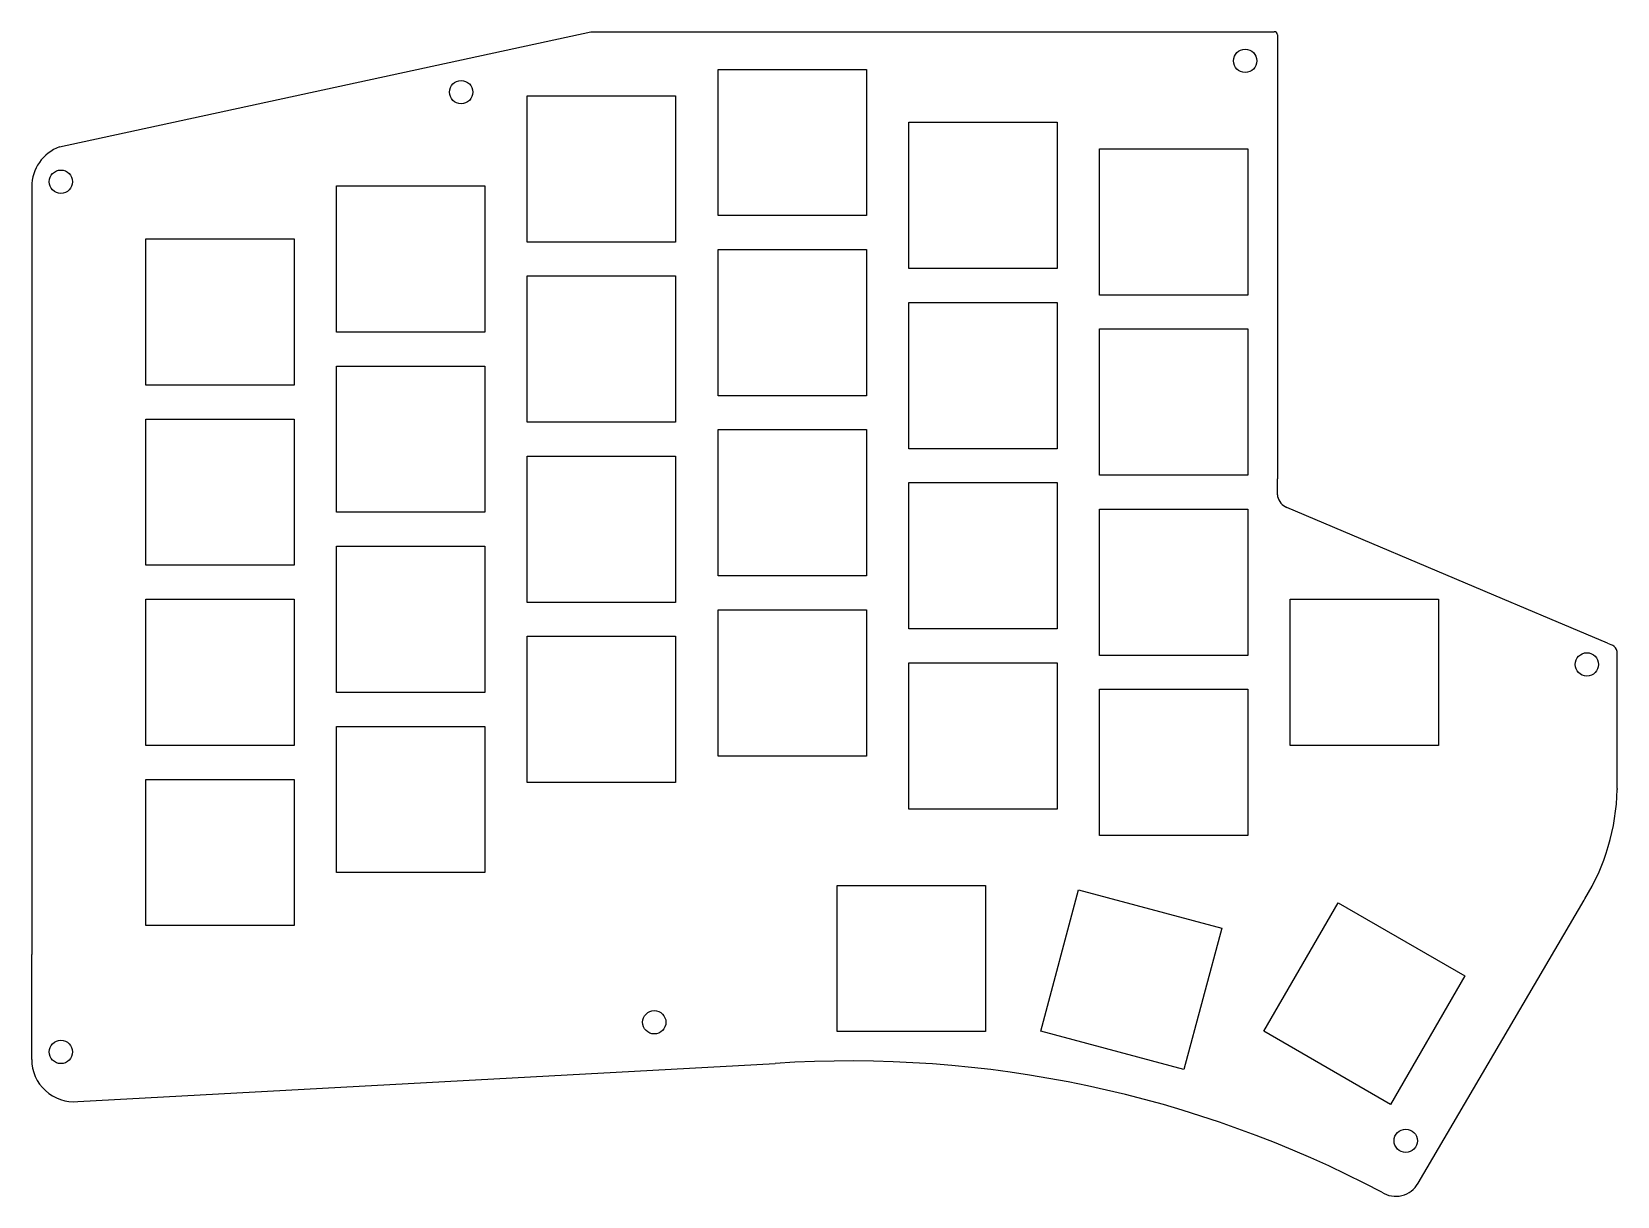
# Model space of a CAD drawing. Extents: x 2.1 to 7.99, y -6.28 to -1.95.
import ezdxf

# ---------------------------------------------------------------- set-up
doc = ezdxf.new("R2010")
doc.units = 0
doc.header["$MEASUREMENT"] = 0
doc.layers.add('BLACK', color=7, linetype='CONTINUOUS')

msp = doc.modelspace()

# ---------------------------------------------------------------- linework, layer by layer
at = {"layer": 'BLACK', "linetype": 'CONTINUOUS'}
for p, q in [((2.19909, -2.37879), (4.17283, -1.95079)), ((4.17283, -1.95079), (4.17323, -1.95079)), ((4.17323, -1.95079), (6.7126, -1.95079)), ((6.72441, -1.9626), (6.72441, -2.20276)), ((4.64567, -2.09055), (5.19685, -2.09055)), ((4.64567, -2.63386), (4.64567, -2.09055)), ((5.19685, -2.09055), (5.19685, -2.63386)), ((3.93701, -2.18898), (4.48819, -2.18898)), ((3.93701, -2.73228), (3.93701, -2.18898)), ((4.48819, -2.18898), (4.48819, -2.73228)), ((6.72441, -2.20276), (6.72441, -2.20472)), ((6.72441, -2.20472), (6.72441, -2.39213)), ((5.35433, -2.2874), (5.90551, -2.2874)), ((5.35433, -2.83071), (5.35433, -2.2874)), ((5.90551, -2.2874), (5.90551, -2.83071)), ((6.06299, -2.38583), (6.61417, -2.38583)), ((6.06299, -2.92913), (6.06299, -2.38583)), ((6.61417, -2.38583), (6.61417, -2.92913)), ((6.72441, -2.39213), (6.72441, -3.6122)), ((2.09547, -2.52677), (2.09547, -5.37915)), ((3.22835, -2.52362), (3.77953, -2.52362)), ((3.22835, -3.06693), (3.22835, -2.52362)), ((3.77953, -2.52362), (3.77953, -3.06693)), ((5.19685, -2.63386), (4.64567, -2.63386)), ((2.51969, -3.26378), (2.51969, -2.72047)), ((2.51969, -2.72047), (3.07087, -2.72047)), ((3.07087, -2.72047), (3.07087, -3.26378)), ((4.48819, -2.73228), (3.93701, -2.73228)), ((4.64567, -3.30315), (4.64567, -2.75984)), ((4.64567, -2.75984), (5.19685, -2.75984)), ((5.19685, -2.75984), (5.19685, -3.30315)), ((3.93701, -3.40157), (3.93701, -2.85827)), ((3.93701, -2.85827), (4.48819, -2.85827)), ((4.48819, -2.85827), (4.48819, -3.40157)), ((5.90551, -2.83071), (5.35433, -2.83071)), ((6.61417, -2.92913), (6.06299, -2.92913)), ((5.35433, -3.5), (5.35433, -2.95669)), ((5.35433, -2.95669), (5.90551, -2.95669)), ((5.90551, -2.95669), (5.90551, -3.5)), ((6.06299, -3.59843), (6.06299, -3.05512)), ((6.06299, -3.05512), (6.61417, -3.05512)), ((6.61417, -3.05512), (6.61417, -3.59843)), ((3.77953, -3.06693), (3.22835, -3.06693)), ((3.22835, -3.73622), (3.22835, -3.19291)), ((3.22835, -3.19291), (3.77953, -3.19291)), ((3.77953, -3.19291), (3.77953, -3.73622)), ((3.07087, -3.26378), (2.51969, -3.26378)), ((5.19685, -3.30315), (4.64567, -3.30315)), ((2.51969, -3.38976), (3.07087, -3.38976)), ((2.51969, -3.93307), (2.51969, -3.38976)), ((3.07087, -3.38976), (3.07087, -3.93307)), ((4.48819, -3.40157), (3.93701, -3.40157)), ((4.64567, -3.42913), (5.19685, -3.42913)), ((4.64567, -3.97244), (4.64567, -3.42913)), ((5.19685, -3.42913), (5.19685, -3.97244)), ((3.93701, -3.52756), (4.48819, -3.52756)), ((3.93701, -4.07087), (3.93701, -3.52756)), ((4.48819, -3.52756), (4.48819, -4.07087)), ((5.90551, -3.5), (5.35433, -3.5)), ((5.35433, -3.62598), (5.90551, -3.62598)), ((5.35433, -4.16929), (5.35433, -3.62598)), ((5.90551, -3.62598), (5.90551, -4.16929)), ((6.61417, -3.59843), (6.06299, -3.59843)), ((6.72441, -3.67126), (6.72441, -3.6122)), ((6.72441, -3.67126), (6.72441, -3.67717)), ((3.77953, -3.73622), (3.22835, -3.73622)), ((6.06299, -3.72441), (6.61417, -3.72441)), ((6.06299, -4.26772), (6.06299, -3.72441)), ((6.61417, -3.72441), (6.61417, -4.26772)), ((7.56106, -4.0574), (6.75939, -3.71779)), ((3.22835, -3.8622), (3.77953, -3.8622)), ((3.22835, -4.40551), (3.22835, -3.8622)), ((3.77953, -3.8622), (3.77953, -4.40551)), ((3.07087, -3.93307), (2.51969, -3.93307)), ((5.19685, -3.97244), (4.64567, -3.97244)), ((2.51969, -4.05906), (3.07087, -4.05906)), ((2.51969, -4.60236), (2.51969, -4.05906)), ((3.07087, -4.05906), (3.07087, -4.60236)), ((6.77165, -4.60236), (6.77165, -4.05906)), ((6.77165, -4.05906), (7.32283, -4.05906)), ((7.32283, -4.05906), (7.32283, -4.60236)), ((7.73632, -4.13164), (7.56106, -4.0574)), ((4.48819, -4.07087), (3.93701, -4.07087)), ((4.64567, -4.64173), (4.64567, -4.09843)), ((4.64567, -4.09843), (5.19685, -4.09843)), ((5.19685, -4.09843), (5.19685, -4.64173)), ((5.90551, -4.16929), (5.35433, -4.16929)), ((7.95082, -4.22251), (7.73632, -4.13164)), ((3.93701, -4.74016), (3.93701, -4.19685)), ((3.93701, -4.19685), (4.48819, -4.19685)), ((4.48819, -4.19685), (4.48819, -4.74016)), ((7.95082, -4.22251), (7.96895, -4.23031)), ((5.35433, -4.83858), (5.35433, -4.29528)), ((5.35433, -4.29528), (5.90551, -4.29528)), ((5.90551, -4.29528), (5.90551, -4.83858)), ((6.61417, -4.26772), (6.06299, -4.26772)), ((7.98703, -4.7622), (7.98704, -4.25787)), ((7.98704, -4.25787), (7.98704, -4.25319)), ((3.77953, -4.40551), (3.22835, -4.40551)), ((6.06299, -4.93701), (6.06299, -4.3937)), ((6.06299, -4.3937), (6.61417, -4.3937)), ((6.61417, -4.3937), (6.61417, -4.93701)), ((3.22835, -5.0748), (3.22835, -4.5315)), ((3.22835, -4.5315), (3.77953, -4.5315)), ((3.77953, -4.5315), (3.77953, -5.0748)), ((3.07087, -4.60236), (2.51969, -4.60236)), ((5.19685, -4.64173), (4.64567, -4.64173)), ((7.32283, -4.60236), (6.77165, -4.60236)), ((2.51969, -4.72835), (3.07087, -4.72835)), ((2.51969, -5.27165), (2.51969, -4.72835)), ((3.07087, -4.72835), (3.07087, -5.27165)), ((4.48819, -4.74016), (3.93701, -4.74016)), ((7.98703, -4.7622), (7.98704, -4.76641)), ((5.90551, -4.83858), (5.35433, -4.83858)), ((6.61417, -4.93701), (6.06299, -4.93701)), ((3.77953, -5.0748), (3.22835, -5.0748)), ((5.08858, -5.66535), (5.08858, -5.12205)), ((5.08858, -5.12205), (5.63976, -5.12205)), ((5.63976, -5.12205), (5.63976, -5.66535)), ((5.84459, -5.66351), (5.98521, -5.13872)), ((5.98521, -5.13872), (6.51761, -5.28137)), ((7.24665, -6.22852), (7.86399, -5.17666)), ((7.86399, -5.17666), (7.86672, -5.17222)), ((6.67419, -5.66387), (6.94978, -5.18653)), ((6.94978, -5.18653), (7.4203, -5.45818)), ((3.07087, -5.27165), (2.51969, -5.27165)), ((6.51761, -5.28137), (6.37699, -5.80617)), ((2.09547, -5.7685), (2.09547, -5.37915)), ((7.4203, -5.45818), (7.14471, -5.93552)), ((5.63976, -5.66535), (5.08858, -5.66535)), ((6.37699, -5.80617), (5.84459, -5.66351)), ((7.14471, -5.93552), (6.67419, -5.66387)), ((2.26668, -5.92538), (4.85762, -5.78362))]:
    msp.add_line(p, q, dxfattribs=at)
at = {"layer": 'BLACK'}
for centre in [(6.60433, -2.05906), (3.69094, -2.1752), (2.20394, -2.50787), (7.87402, -4.30118), (4.40866, -5.63071), (2.20394, -5.74094), (7.20079, -6.07087)]:
    msp.add_circle(centre, 0.04331, dxfattribs=at)
for centre, radius, start, end in [((6.7126, -1.9626), 0.01181, 0, 90), ((2.25295, -2.52677), 0.15748, 110, 180), ((6.7815, -3.66339), 0.05873, -166.43, -112.109), ((7.95357, -4.26106), 0.03438, 13.2405, 63.4349), ((7.16964, -4.74479), 0.81769, -31.5153, -1.51534), ((2.25295, -5.7685), 0.15748, 180, 275), ((5.1378, -10.0197), 4.24532, 62.284, 93.784), ((7.16419, -6.18271), 0.09433, -123.413, -29.0546)]:
    msp.add_arc(centre, radius, start, end, dxfattribs=at)

doc.saveas('drawing.dxf')
